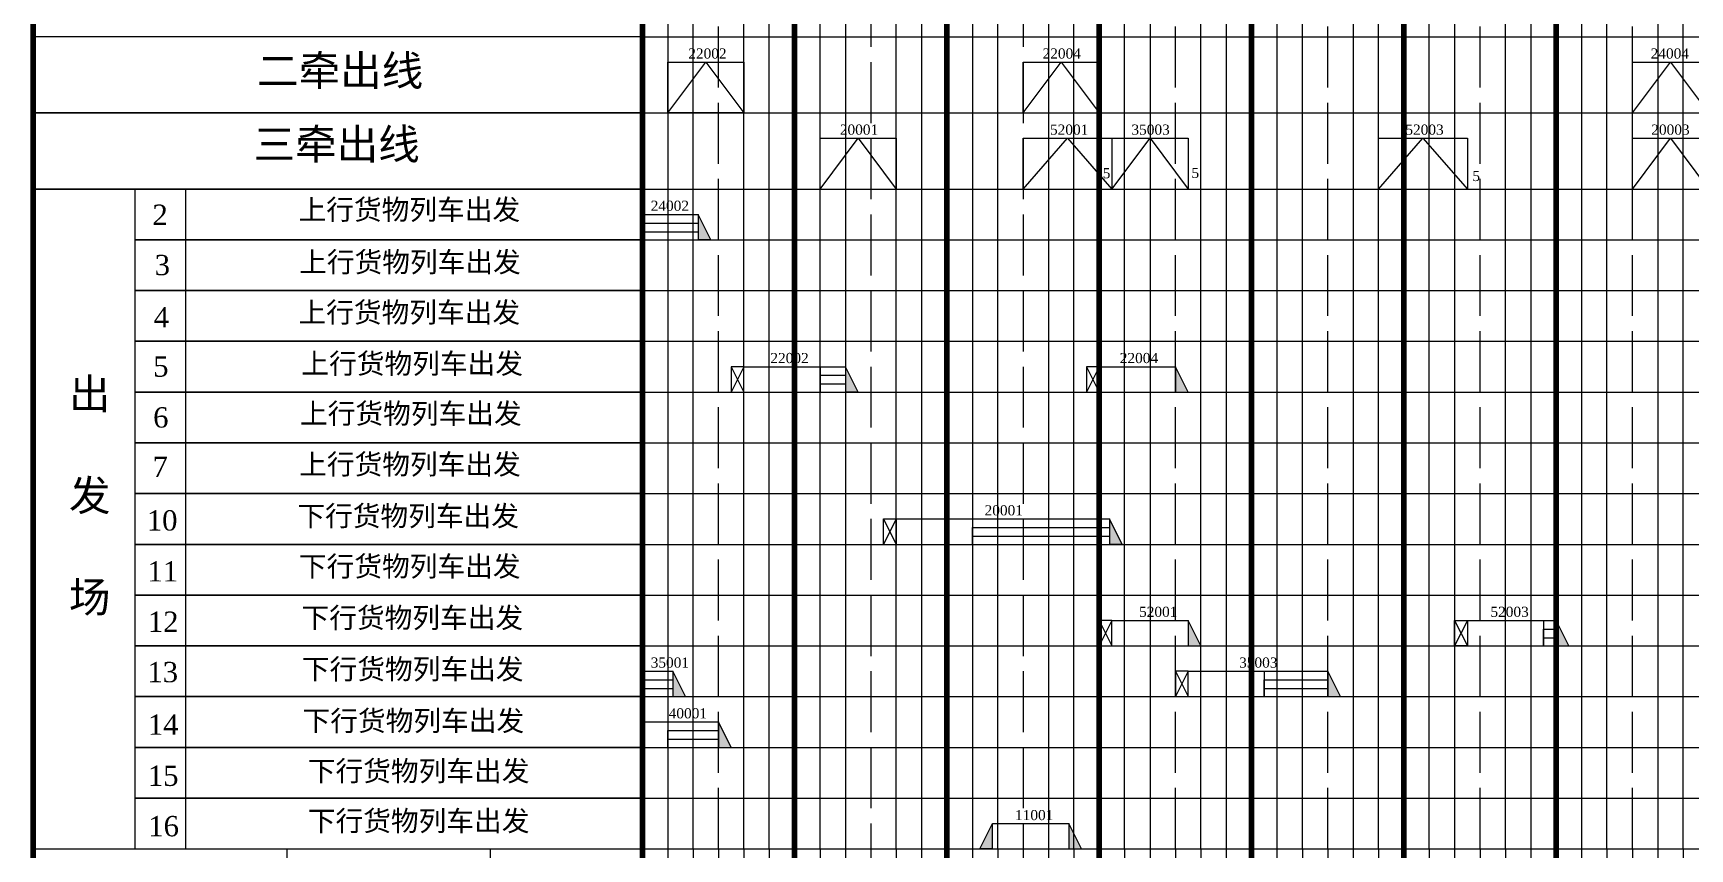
# Model space of a CAD drawing. Header units: millimetres. Extents: x 115 to 1075, y -349 to 784.
# Drawn here: x 115 to 441.3, y 66 to 226.7 of the extents above; entities that cross this region are included whole.
import ezdxf

# ---------------------------------------------------------------- set-up
doc = ezdxf.new("R2010")
doc.units = ezdxf.units.MM
doc.linetypes.add('ACAD_ISO02W100', pattern=[15, 12, -3])
doc.layers.get('0').update_dxf_attribs({"color": 3, "lineweight": 120})
for name, color, linetype, lineweight in [('十分格1', 3, 'Continuous', 20), ('十分格2', 3, 'ACAD_ISO02W100', 20), ('小时格1', 3, 'Continuous', 100), ('小时格2', 3, 'Continuous', 80), ('站界线', 3, 'Continuous', 20)]:
    doc.layers.add(name, color=color, linetype=linetype, lineweight=lineweight)
doc.layers.add('文字', color=3, linetype='Continuous')

msp = doc.modelspace()

# ---------------------------------------------------------------- hatches: boundary and pattern name
at = {"layer": '十分格2', "linetype": 'ByBlock'}
for points in [[(248.5, 186), (246, 191), (246, 186)], [(277.5, 156), (275, 161), (275, 156)], [(342.5, 156), (340, 161), (340, 156)], [(329.5, 126), (327, 131), (327, 126)], [(345, 106), (342.5, 111), (342.5, 106)], [(417.5, 106), (415, 111), (415, 106)], [(243.5, 96), (241, 101), (241, 96)], [(372.5, 96), (370, 101), (370, 96)], [(252.5, 86), (250, 91), (250, 86)], [(304, 66), (304, 71), (301.5, 66)], [(319, 71), (319, 66), (321.5, 66)]]:
    msp.add_hatch(color=0, dxfattribs=at).paths.add_polyline_path(points)

# ---------------------------------------------------------------- linework, layer by layer
msp.add_line((115, -319), (115, 686))
at = {"layer": '十分格1'}
for p, q in [((240, 686), (240, 66)), ((245, 66), (245, 686)), ((255, 66), (255, 686)), ((260, 66), (260, 686)), ((270, 66), (270, 686)), ((275, 686), (275, 66)), ((285, 66), (285, 686)), ((290, 686), (290, 66)), ((300, 686), (300, 66)), ((305, 66), (305, 686)), ((315, 686), (315, 66)), ((320, 66), (320, 686)), ((330, 66), (330, 686)), ((335, 686), (335, 66)), ((345, 66), (345, 686)), ((350, 686), (350, 66)), ((360, 686), (360, 66)), ((365, 66), (365, 686)), ((375, 686), (375, 66)), ((380, 66), (380, 686)), ((390, 66), (390, 686)), ((395, 686), (395, 66)), ((405, 66), (405, 686)), ((410, 686), (410, 66)), ((420, 686), (420, 66)), ((425, 66), (425, 686)), ((435, 686), (435, 66)), ((440, 66), (440, 686)), ((240, 66), (240, -319)), ((245, 66), (245, -319)), ((255, 66), (255, -319)), ((260, 66), (260, -319)), ((270, 66), (270, -319)), ((275, 66), (275, -319)), ((285, 66), (285, -319)), ((290, 66), (290, -319)), ((300, 66), (300, -319)), ((305, 66), (305, -319)), ((315, 66), (315, -319)), ((320, 66), (320, -319)), ((330, 66), (330, -319)), ((335, 66), (335, -319)), ((345, 66), (345, -319)), ((350, 66), (350, -319)), ((360, 66), (360, -319)), ((365, 66), (365, -319)), ((375, 66), (375, -319)), ((380, 66), (380, -319)), ((390, 66), (390, -319)), ((395, 66), (395, -319)), ((405, 66), (405, -319)), ((410, 66), (410, -319)), ((420, 66), (420, -319)), ((425, 66), (425, -319)), ((435, 66), (435, -319)), ((440, 66), (440, -319))]:
    msp.add_line(p, q, dxfattribs=at)
at = {"layer": '十分格2'}
for p, q in [((250, 66), (250, 686)), ((280, 686), (280, 66)), ((310, 686), (310, 66)), ((340, 66), (340, 686)), ((370, 66), (370, 686)), ((400, 66), (400, 686)), ((430, 66), (430, 686)), ((250, 66), (250, -319)), ((280, 66), (280, -319)), ((310, 66), (310, -319)), ((340, 66), (340, -319)), ((370, 66), (370, -319)), ((400, 66), (400, -319)), ((430, 66), (430, -319))]:
    msp.add_line(p, q, dxfattribs=at)
at = {"layer": '十分格2', "color": 0, "linetype": 'ByBlock'}
for p, q in [((235, 226), (115, 226)), ((235, 226), (955, 226)), ((240, 211), (240, 221)), ((240, 221), (255, 221)), ((240, 211), (247.5, 221)), ((247.5, 221), (255, 211)), ((255, 221), (255, 211)), ((310, 211), (310, 221)), ((310, 221), (325, 221)), ((310, 211), (317.5, 221)), ((317.5, 221), (325, 211)), ((325, 221), (325, 211)), ((430, 211), (430, 221)), ((430, 221), (445, 221)), ((430, 211), (437.5, 221)), ((437.5, 221), (445, 211)), ((235, 211), (115, 211)), ((115, 211), (955, 211)), ((255, 211), (240, 211)), ((270, 196), (270, 206)), ((270, 206), (285, 206)), ((270, 196), (277.5, 206)), ((277.5, 206), (285, 196)), ((285, 206), (285, 196)), ((310, 196), (310, 206)), ((310, 206), (327.5, 206)), ((310, 196), (318.75, 206)), ((318.75, 206), (327.5, 196)), ((327.5, 206), (327.5, 196)), ((327.5, 206), (342.5, 206)), ((327.5, 196), (335, 206)), ((335, 206), (342.5, 196)), ((342.5, 206), (342.5, 196)), ((380, 196), (380, 206)), ((380, 206), (397.5, 206)), ((380, 196), (388.75, 206)), ((388.75, 206), (397.5, 196)), ((397.5, 206), (397.5, 196)), ((430, 196), (430, 206)), ((430, 206), (445, 206)), ((430, 196), (437.5, 206)), ((437.5, 206), (445, 196)), ((235, 196), (115, 196)), ((115, 196), (955, 196)), ((135, 196), (135, 66)), ((145, 196), (145, 66)), ((235, 191), (245, 191)), ((235, 189.3), (246, 189.3)), ((245, 191), (246, 191)), ((246, 191), (246, 186)), ((248.5, 186), (246, 191)), ((235, 187.6), (246, 187.6)), ((235, 186), (135, 186)), ((135, 186), (955, 186)), ((248.5, 186), (246, 186)), ((246, 186), (248.5, 186)), ((235, 176), (135, 176)), ((135, 176), (955, 176)), ((246, 176), (248.5, 176)), ((235, 166), (135, 166)), ((135, 166), (955, 166)), ((255, 161), (252.5, 161)), ((252.5, 161), (252.5, 156)), ((252.5, 161), (255, 156)), ((255, 161), (252.5, 156)), ((255, 156), (255, 161)), ((255, 161), (270, 161)), ((270, 161), (270, 156)), ((270, 161), (275, 161)), ((275, 161), (275, 156)), ((277.5, 156), (275, 161)), ((325, 161), (322.5, 161)), ((322.5, 161), (322.5, 156)), ((322.5, 161), (325, 156)), ((325, 161), (322.5, 156)), ((325, 156), (325, 161)), ((325, 161), (340, 161)), ((340, 161), (340, 156)), ((342.5, 156), (340, 161)), ((270, 157.6), (270, 159.3)), ((270, 159.3), (275, 159.3)), ((270, 156), (270, 157.6)), ((270, 157.6), (275, 157.6)), ((235, 156), (135, 156)), ((135, 156), (955, 156)), ((277.5, 156), (275, 156)), ((340, 156), (342.5, 156)), ((235, 146), (135, 146)), ((135, 146), (955, 146)), ((235, 136), (135, 136)), ((135, 136), (955, 136)), ((282.5, 126), (282.5, 131)), ((282.5, 131), (285, 131)), ((282.5, 131), (285, 126)), ((285, 131), (282.5, 126)), ((285, 131), (285, 126)), ((285, 131), (300, 131)), ((300, 131), (325, 131)), ((300, 131), (300, 126)), ((325, 131), (327, 131)), ((327, 131), (327, 126)), ((329.5, 126), (327, 131)), ((300, 127.6), (300, 129.3)), ((300, 129.3), (327, 129.3)), ((300, 126), (300, 127.6)), ((300, 127.6), (327, 127.6)), ((235, 126), (135, 126)), ((135, 126), (955, 126)), ((329.5, 126), (327, 126)), ((235, 116), (135, 116)), ((135, 116), (955, 116)), ((327.5, 111), (325, 111)), ((325, 111), (325, 106)), ((325, 111), (327.5, 106)), ((327.5, 111), (325, 106)), ((327.5, 106), (327.5, 111)), ((327.5, 111), (342.5, 111)), ((342.5, 111), (342.5, 106)), ((345, 106), (342.5, 111)), ((395, 106), (395, 111)), ((395, 111), (397.5, 111)), ((395, 111), (397.5, 106)), ((397.5, 111), (395, 106)), ((397.5, 111), (397.5, 106)), ((397.5, 111), (412.5, 111)), ((412.5, 111), (412.5, 106)), ((412.5, 111), (415, 111)), ((415, 111), (415, 106)), ((417.5, 106), (415, 111)), ((412.5, 107.6), (412.5, 109.3)), ((412.5, 109.3), (415, 109.3)), ((235, 106), (135, 106)), ((135, 106), (955, 106)), ((325, 106), (327.5, 106)), ((342.5, 106), (345, 106)), ((397.5, 106), (395, 106)), ((412.5, 106), (412.5, 107.6)), ((412.5, 107.6), (415, 107.6)), ((415, 106), (417.5, 106)), ((235, 101), (240, 101)), ((235, 99.3), (241, 99.3)), ((240, 101), (241, 101)), ((241, 101), (241, 96)), ((243.5, 96), (241, 101)), ((342.5, 101), (340, 101)), ((340, 101), (340, 96)), ((340, 101), (342.5, 96)), ((342.5, 101), (340, 96)), ((342.5, 96), (342.5, 101)), ((342.5, 101), (357.5, 101)), ((357.5, 101), (357.5, 96)), ((357.5, 101), (370, 101)), ((357.5, 97.6), (357.5, 99.3)), ((357.5, 99.3), (370, 99.3)), ((370, 101), (370, 96)), ((372.5, 96), (370, 101)), ((235, 96), (135, 96)), ((135, 96), (955, 96)), ((235, 97.6), (241, 97.6)), ((241, 96), (243.5, 96)), ((357.5, 96), (357.5, 97.6)), ((357.5, 97.6), (370, 97.6)), ((370, 96), (372.5, 96)), ((235, 91), (240, 91)), ((240, 91), (240, 86)), ((240, 91), (250, 91)), ((240, 87.6), (240, 89.3)), ((240, 89.3), (250, 89.3)), ((250, 91), (250, 86)), ((252.5, 86), (250, 91)), ((235, 86), (135, 86)), ((135, 86), (955, 86)), ((240, 86), (240, 87.6)), ((240, 87.6), (250, 87.6)), ((250, 86), (252.5, 86)), ((235, 76), (135, 76)), ((135, 76), (955, 76)), ((301.5, 66), (304, 71)), ((304, 66), (304, 71)), ((304, 71), (319, 71)), ((319, 71), (319, 66)), ((321.5, 66), (319, 71)), ((115, 66), (955, 66)), ((165, 66), (165, -14)), ((205, 66), (205, -14)), ((304, 66), (301.5, 66)), ((319, 66), (321.5, 66))]:
    msp.add_line(p, q, dxfattribs=at)
at = {"layer": '小时格1'}
for p, q in [((235, 66), (235, 686)), ((415, 686), (415, 66)), ((235, 69.44), (235, -319)), ((415, 66), (415, -319))]:
    msp.add_line(p, q, dxfattribs=at)
at = {"layer": '小时格2'}
for p, q in [((265, 686), (265, 66)), ((295, 66), (295, 686)), ((325, 686), (325, 66)), ((325, 686), (325, 66)), ((355, 66), (355, 686)), ((385, 686), (385, 66)), ((265, 66), (265, -319)), ((295, 66), (295, -319)), ((325, 66), (325, -319)), ((355, 66), (355, -319)), ((385, 66), (385, -319)), ((415, 66), (415, 29.44))]:
    msp.add_line(p, q, dxfattribs=at)
at = {"layer": '站界线'}
msp.add_line((235, 191.44), (235, 158.44), dxfattribs=at)

# ---------------------------------------------------------------- texts
at = {"layer": '文字', "attachment_point": 1}
for s, insert, char_height, width in [('\\pt42;{\\fSimHei|b0|i0|c134|p2;\\C0;二牵出线}', (159.1, 222.34), 6, 45.28), ('\\pt14;{\\fTimes New Roman|b0|i0|c0|p18;\\C0;22002}', (244.04, 223.71), 2, 10.9003), ('\\pt14;{\\fTimes New Roman|b0|i0|c0|p18;\\C0;22004}', (313.83, 223.71), 2, 10.9003), ('\\pt14;{\\fTimes New Roman|b0|i0|c0|p18;\\C0;24004}', (433.61, 223.71), 2, 10.9003), ('\\pt42;{\\fSimHei|b0|i0|c134|p2;\\C0;三牵出线}', (158.42, 207.84), 6, 45.28), ('\\pt14;{\\fTimes New Roman|b0|i0|c0|p18;\\C0;20001}', (273.9, 208.71), 2, 10.9003), ('\\pt14;{\\fTimes New Roman|b0|i0|c0|p18;\\C0;52001}', (315.29, 208.71), 2, 10.9003), ('\\pt14;{\\fTimes New Roman|b0|i0|c0|p18;\\C0;35003}', (331.34, 208.71), 2, 10.9003), ('\\pt14;{\\fTimes New Roman|b0|i0|c0|p18;\\C0;52003}', (385.29, 208.71), 2, 10.9003), ('\\pt14;{\\fTimes New Roman|b0|i0|c0|p18;\\C0;20003}', (433.73, 208.71), 2, 10.9003), ('\\pt14;{\\fTimes New Roman|b0|i0|c0|p18;\\C0;5}', (325.69, 200.12), 2, 1.9356), ('\\pt14;{\\fTimes New Roman|b0|i0|c0|p18;\\C0;5}', (343.16, 200.18), 2, 1.9356), ('\\pt14;{\\fTimes New Roman|b0|i0|c0|p18;\\C0;5}', (398.48, 199.58), 2, 1.9356), ('\\pt28;{\\fTimes New Roman|b0|i0|c0|p18;\\C0;2}', (138.5, 192.94), 4, 4.4085), ('\\pt28;{\\fSimHei|b0|i0|c134|p2;\\C0;上行货物列车出发}', (167.28, 193.96), 4, 56.0889), ('\\pt14;{\\fTimes New Roman|b0|i0|c0|p18;\\C0;24002}', (236.64, 193.71), 2, 10.9003), ('\\pt28;{\\fTimes New Roman|b0|i0|c0|p18;\\C0;3}', (138.94, 183.04), 4, 4.4085), ('\\pt28;{\\fSimHei|b0|i0|c134|p2;\\C0;上行货物列车出发}', (167.4, 183.62), 4, 56.0889), ('\\pt28;{\\fSimHei|b0|i0|c134|p2;\\C0;上行货物列车出发}', (167.27, 173.71), 4, 56.0889), ('\\pt28;{\\fTimes New Roman|b0|i0|c0|p18;\\C0;4}', (138.74, 172.74), 4, 4.4085), ('\\pt28;{\\fSimHei|b0|i0|c134|p2;\\C0;上行货物列车出发}', (167.84, 163.63), 4, 56.0889), ('\\pt14;{\\fTimes New Roman|b0|i0|c0|p18;\\C0;22002}', (260.21, 163.71), 2, 10.9003), ('\\pt14;{\\fTimes New Roman|b0|i0|c0|p18;\\C0;22004}', (329.04, 163.71), 2, 10.9003), ('\\pt28;{\\fTimes New Roman|b0|i0|c0|p18;\\C0;5}', (138.65, 163.03), 4, 4.4085), ('\\pt42;{\\fSimHei|b0|i0|c134|p2;\\C0;出\\P\\P发\\P\\P场}', (122.06, 158.63), 6, 16.2476), ('\\pt28;{\\fSimHei|b0|i0|c134|p2;\\C0;上行货物列车出发}', (167.57, 153.78), 4, 56.0889), ('\\pt28;{\\fTimes New Roman|b0|i0|c0|p18;\\C0;6}', (138.64, 153.01), 4, 4.4085), ('\\pt28;{\\fSimHei|b0|i0|c134|p2;\\C0;上行货物列车出发}', (167.4, 143.78), 4, 56.0889), ('\\pt28;{\\fTimes New Roman|b0|i0|c0|p18;\\C0;7}', (138.53, 143.3), 4, 4.4085), ('\\pt28;{\\fSimHei|b0|i0|c134|p2;\\C0;下行货物列车出发}', (167.05, 133.6), 4, 56.0889), ('\\pt28;{\\fTimes New Roman|b0|i0|c0|p18;\\C0;10}', (137.39, 132.72), 4, 6.2815), ('\\pt14;{\\fTimes New Roman|b0|i0|c0|p18;\\C0;20001}', (302.41, 133.71), 2, 10.9003), ('\\pt28;{\\fSimHei|b0|i0|c134|p2;\\C0;下行货物列车出发}', (167.36, 123.67), 4, 56.0889), ('\\pt28;{\\fTimes New Roman|b0|i0|c0|p18;\\C0;11}', (137.51, 122.68), 4, 6.2815), ('\\pt28;{\\fTimes New Roman|b0|i0|c0|p18;\\C0;12}', (137.59, 112.75), 4, 6.2815), ('\\pt28;{\\fSimHei|b0|i0|c134|p2;\\C0;下行货物列车出发}', (167.87, 113.54), 4, 56.0889), ('\\pt14;{\\fTimes New Roman|b0|i0|c0|p18;\\C0;52001}', (332.84, 113.71), 2, 10.9003), ('\\pt14;{\\fTimes New Roman|b0|i0|c0|p18;\\C0;52003}', (402.05, 113.71), 2, 10.9003), ('\\pt28;{\\fTimes New Roman|b0|i0|c0|p18;\\C0;13}', (137.51, 102.84), 4, 6.2815), ('\\pt28;{\\fSimHei|b0|i0|c134|p2;\\C0;下行货物列车出发}', (167.94, 103.42), 4, 56.0889), ('\\pt14;{\\fTimes New Roman|b0|i0|c0|p18;\\C0;35001}', (236.65, 103.71), 2, 10.9003), ('\\pt14;{\\fTimes New Roman|b0|i0|c0|p18;\\C0;35003}', (352.55, 103.71), 2, 10.9003), ('\\pt28;{\\fTimes New Roman|b0|i0|c0|p18;\\C0;14}', (137.59, 92.48), 4, 6.2815), ('\\pt28;{\\fSimHei|b0|i0|c134|p2;\\C0;下行货物列车出发}', (168.07, 93.24), 4, 56.0889), ('\\pt14;{\\fTimes New Roman|b0|i0|c0|p18;\\C0;40001}', (240.19, 93.71), 2, 10.9003), ('\\pt28;{\\fTimes New Roman|b0|i0|c0|p18;\\C0;15}', (137.59, 82.41), 4, 6.2815), ('\\pt28;{\\fSimHei|b0|i0|c134|p2;\\C0;下行货物列车出发}', (169.11, 83.35), 4, 56.0889), ('\\pt28;{\\fTimes New Roman|b0|i0|c0|p18;\\C0;16}', (137.68, 72.48), 4, 6.2815), ('\\pt28;{\\fSimHei|b0|i0|c134|p2;\\C0;下行货物列车出发}', (169.11, 73.52), 4, 56.0889), ('\\pt14;{\\fTimes New Roman|b0|i0|c0|p18;\\C0;11001}', (308.41, 73.66), 2, 10.9003)]:
    msp.add_mtext(s, dxfattribs=dict(at, insert=insert, char_height=char_height, width=width))

doc.saveas('drawing.dxf')
